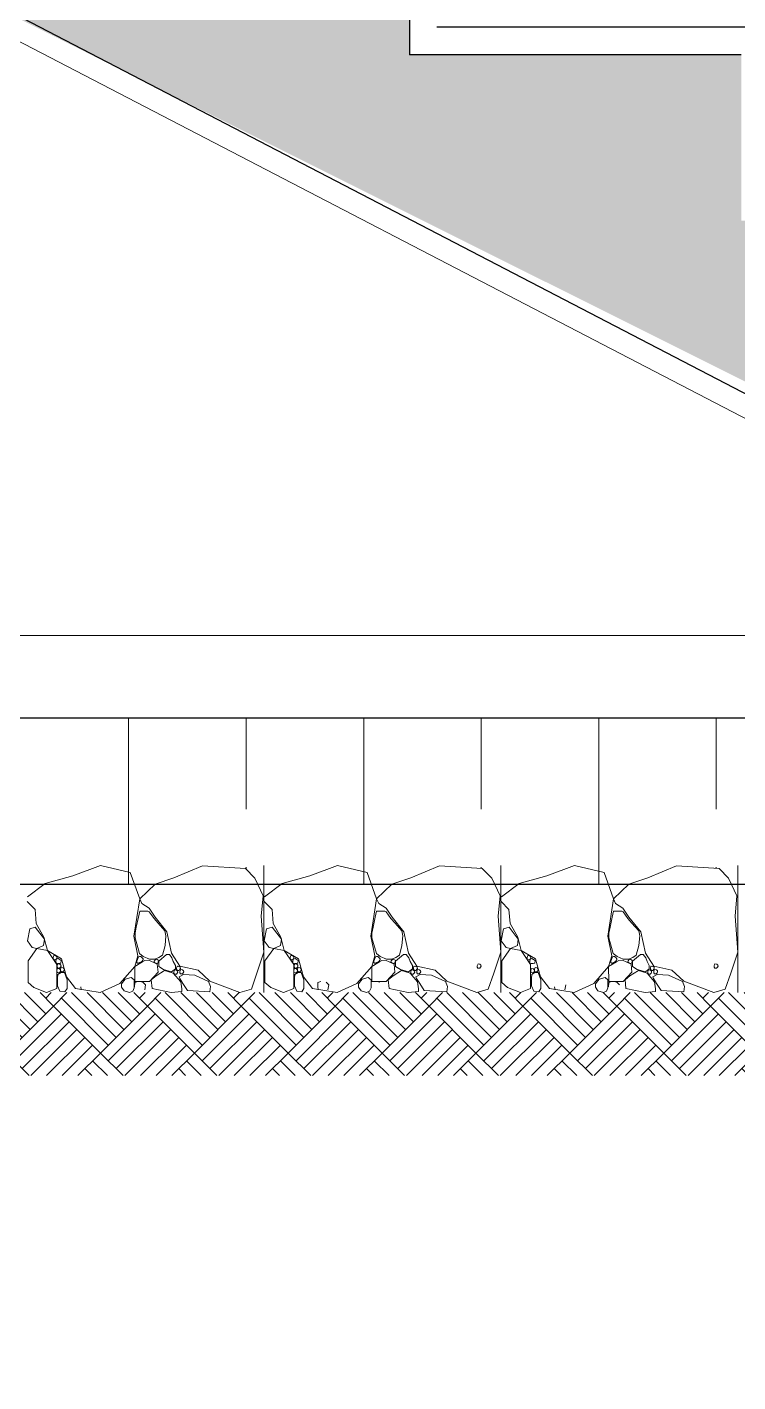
# Model space of a CAD drawing. Header units: millimetres. Extents: x -1932176 to 78768, y -1967 to 1266654.
# Drawn here: x -1855332.504 to -1855331.219, y 1151206.107 to 1151208.557 of the extents above; entities that cross this region are included whole.
import ezdxf

# ---------------------------------------------------------------- set-up
doc = ezdxf.new("R2010")
doc.units = ezdxf.units.MM
for name, color, linetype, lineweight in [('GROUND HATCH', 252, 'Continuous', 5), ('HATCH', 250, 'Continuous', 13), ('PLASTER', 252, 'Continuous', 15), ('section lines', 10, 'Continuous', 30)]:
    doc.layers.add(name, color=color, linetype=linetype, lineweight=lineweight)

msp = doc.modelspace()

# ---------------------------------------------------------------- hatches: boundary and pattern name
at = {"transparency": 33554582}
h = msp.add_hatch(dxfattribs=at)
h.set_pattern_fill('AR-CONC', color=256, scale=0.1)
h.set_pattern_definition([(50, (-1855395.7606, 1151185.0231), (0.71726, -0.062752), [0.075, -0.825]), (355, (-1855395.7606, 1151185.0231), (-0.1387513, 0.752192), [0.06, -0.66]), (100.45144, (-1855395.70085, 1151185.0179), (0.578509, 0.68944), [0.06374, -0.701142]), (46.1842, (-1855395.7606, 1151185.2231), (1.067241, -0.165519), [0.1125, -1.2375]), (96.6356, (-1855395.6717, 1151185.2093), (0.934662, 0.974119), [0.09561, -1.051714]), (351.1842, (-1855395.7606, 1151185.2231), (0.934662, 0.974119), [0.09, -0.99]), (21, (-1855395.6606, 1151185.1731), (0.596907, -0.402619), [0.075, -0.825]), (326, (-1855395.6606, 1151185.1731), (0.2433153, 0.72515), [0.06, -0.66]), (71.45144, (-1855395.6109, 1151185.1396), (0.8402224, 0.322531), [0.06374, -0.701142]), (37.5, (-1855395.76062, 1151185.02312), (0.01215986, 0.33289385), [0, -0.652, 0, -0.67, 0, -0.6625]), (7.5, (-1855395.76062, 1151185.02312), (0.2630695, 0.3944117), [0, -0.382, 0, -0.637, 0, -0.2525]), (327.5, (-1855395.98362, 1151185.02312), (0.5338224, -0.0225549), [0, -0.25, 0, -0.78, 0, -1.035]), (317.5, (-1855396.0836, 1151185.0231), (0.5831862, 0.100105), [0, -0.325, 0, -0.518, 0, -0.735])])
h.paths.add_polyline_path([(-1855329.41345, 1151231.30688), (-1855329.87345, 1151231.30688), (-1855329.87345, 1151230.10688), (-1855329.41345, 1151230.10688), (-1855329.41345, 1151231.00688), (-1855326.81345, 1151231.00688), (-1855326.81345, 1151230.10688), (-1855326.35345, 1151230.10688), (-1855326.35345, 1151231.00688)])
h.paths.add_polyline_path([(-1855334.81345, 1151228.30688), (-1855337.65708, 1151228.30688), (-1855337.65708, 1151227.13365), (-1855337.05648, 1151227.13366), (-1855337.05648, 1151228.0069), (-1855335.27345, 1151228.00688), (-1855335.27345, 1151228.01111), (-1855334.81345, 1151228.01111)])
h.paths.add_polyline_path([(-1855334.81345, 1151222.30688), (-1855337.65708, 1151222.30688), (-1855337.65708, 1151221.13365), (-1855337.05648, 1151221.13466), (-1855337.05648, 1151222.00789), (-1855335.27345, 1151222.00688), (-1855335.27345, 1151222.01728), (-1855334.81345, 1151221.77092)])
h.paths.add_polyline_path([(-1855333.61345, 1151221.70688), (-1855334.21345, 1151221.70688), (-1855334.21345, 1151222.00688), (-1855334.81345, 1151222.00688), (-1855334.81345, 1151221.70688), (-1855329.87345, 1151219.23688), (-1855329.87345, 1151218.10688), (-1855329.41345, 1151218.10688), (-1855329.41345, 1151219.00688), (-1855321.5808, 1151219.00688), (-1855321.5808, 1151219.30688), (-1855329.41345, 1151219.30688), (-1855329.41345, 1151219.60688), (-1855330.01345, 1151219.60688), (-1855330.01345, 1151219.90688), (-1855330.61345, 1151219.90688), (-1855330.61345, 1151220.20688), (-1855331.21345, 1151220.20688), (-1855331.21345, 1151220.50688), (-1855331.81345, 1151220.50688), (-1855331.81345, 1151220.80688), (-1855332.41345, 1151220.80688), (-1855332.41345, 1151221.10688), (-1855333.01345, 1151221.10688), (-1855333.01345, 1151221.40688), (-1855333.61345, 1151221.40688)])
h.paths.add_polyline_path([(-1855321.5808, 1151213.30688), (-1855329.41345, 1151213.30688), (-1855329.41345, 1151213.60688), (-1855330.01345, 1151213.60688), (-1855330.01345, 1151213.90688), (-1855330.61345, 1151213.90688), (-1855330.61345, 1151214.20688), (-1855331.21345, 1151214.20688), (-1855331.21345, 1151214.50688), (-1855331.81345, 1151214.50688), (-1855331.81345, 1151214.80688), (-1855332.41345, 1151214.80688), (-1855332.41345, 1151215.10688), (-1855333.01345, 1151215.10688), (-1855333.01345, 1151215.40688), (-1855333.61345, 1151215.40688), (-1855333.61345, 1151215.70688), (-1855334.21345, 1151215.70688), (-1855334.21345, 1151216.00688), (-1855334.81345, 1151216.00688), (-1855334.81345, 1151216.30688), (-1855337.65708, 1151216.30688), (-1855337.65708, 1151215.37094), (-1855337.05647, 1151215.37094), (-1855337.05647, 1151216.00688), (-1855335.27345, 1151216.00688), (-1855335.26599, 1151215.88423), (-1855334.80599, 1151215.88423), (-1855334.81345, 1151215.70688), (-1855331.05345, 1151213.82688), (-1855331.05345, 1151213.75688), (-1855330.77345, 1151213.75688), (-1855330.77345, 1151213.68688), (-1855329.87345, 1151213.23688), (-1855329.87345, 1151212.10688), (-1855329.41345, 1151212.10688), (-1855329.41345, 1151213.00688), (-1855321.5808, 1151213.00688)])
h.paths.add_polyline_path([(-1855330.79345, 1151213.75688), (-1855330.98804, 1151213.79417), (-1855331.03345, 1151213.81688), (-1855330.79345, 1151213.69688)], flags=17)
h.paths.add_polyline_path([(-1855329.41345, 1151207.30688), (-1855329.41345, 1151207.30688), (-1855329.41345, 1151207.60688), (-1855330.01345, 1151207.60688), (-1855330.01345, 1151207.90688), (-1855330.61345, 1151207.90688), (-1855330.61345, 1151208.20688), (-1855331.21345, 1151208.20688), (-1855331.21345, 1151208.50688), (-1855331.81345, 1151208.50688), (-1855331.81345, 1151208.80688), (-1855332.41345, 1151208.80688), (-1855332.41345, 1151209.10688), (-1855333.01345, 1151209.10688), (-1855333.01345, 1151209.40688), (-1855333.61345, 1151209.40688), (-1855333.61345, 1151209.70688), (-1855334.21345, 1151209.70688), (-1855334.21345, 1151210.00688), (-1855334.81345, 1151210.00688), (-1855334.81345, 1151210.30688), (-1855337.65708, 1151210.30688), (-1855337.65708, 1151209.37094), (-1855337.19708, 1151209.37094), (-1855337.19708, 1151210.00688), (-1855335.27345, 1151210.00688), (-1855335.11236, 1151209.92319), (-1855334.88048, 1151209.80272), (-1855334.79373, 1151209.70944), (-1855329.85373, 1151207.23944), (-1855329.87345, 1151206.40688), (-1855329.41345, 1151206.40688), (-1855329.41345, 1151207.00688), (-1855329.41345, 1151207.00688)])
h.paths.add_polyline_path([(-1855326.35345, 1151237.30688), (-1855337.65708, 1151237.30688), (-1855337.65708, 1151237.00688), (-1855337.65708, 1151236.10688), (-1855337.05648, 1151236.10688), (-1855337.05648, 1151237.00688), (-1855333.75526, 1151237.00688), (-1855333.66856, 1151237.00688), (-1855333.60526, 1151237.00688), (-1855333.37526, 1151237.00688), (-1855333.30257, 1151237.00688), (-1855333.22526, 1151237.00688), (-1855330.76268, 1151237.00688), (-1855329.75708, 1151237.00688), (-1855329.75708, 1151236.40688), (-1855329.15708, 1151236.40688), (-1855329.15708, 1151237.00688), (-1855326.81345, 1151237.00688), (-1855326.86043, 1151235.50688), (-1855326.40043, 1151235.50688), (-1855326.35345, 1151237.00688)])
h.paths.add_polyline_path([(-1855321.5808, 1151225.00688), (-1855321.5808, 1151225.30688), (-1855329.41345, 1151225.30688), (-1855329.41345, 1151225.60688), (-1855330.01345, 1151225.60688), (-1855330.01345, 1151225.90688), (-1855330.61345, 1151225.90688), (-1855330.61345, 1151226.20688), (-1855331.21345, 1151226.20688), (-1855331.21345, 1151226.50688), (-1855331.81345, 1151226.50688), (-1855331.81345, 1151226.80688), (-1855332.41345, 1151226.80688), (-1855332.41345, 1151227.10688), (-1855333.01345, 1151227.10688), (-1855333.01345, 1151227.40688), (-1855333.61345, 1151227.40688), (-1855333.61345, 1151227.70688), (-1855334.21345, 1151227.70688), (-1855334.21345, 1151228.00688), (-1855334.81345, 1151227.77092), (-1855329.87345, 1151225.23688), (-1855329.87345, 1151224.10688), (-1855329.41345, 1151224.10688), (-1855329.41345, 1151225.00688)])
at = {"layer": 'GROUND HATCH', "ltscale": 3, "transparency": 33554687}
h = msp.add_hatch(dxfattribs=at)
h.set_pattern_fill('AR-PARQ1', color=256, scale=0.01, angle=45)
h.set_pattern_definition([(135, (-1856329.90164, 1150928.38429), (-0.169705627, 1e-17), [0.12, -0.12]), (135, (-1856329.8875, 1150928.39843), (-0.169705627, 1e-17), [0.12, -0.12]), (135, (-1856329.87335, 1150928.41258), (-0.169705627, 1e-17), [0.12, -0.12]), (135, (-1856329.85921, 1150928.42672), (-0.169705627, 1e-17), [0.12, -0.12]), (135, (-1856329.84507, 1150928.44086), (-0.169705627, 1e-17), [0.12, -0.12]), (135, (-1856329.83093, 1150928.455), (-0.169705627, 1e-17), [0.12, -0.12]), (135, (-1856329.81678, 1150928.46914), (-0.169705627, 1e-17), [0.12, -0.12]), (45, (-1856329.98649, 1150928.46914), (0.169705627, -1e-17), [0.12, -0.12]), (45, (-1856330.00063, 1150928.48329), (0.169705627, -1e-17), [0.12, -0.12]), (45, (-1856330.01477, 1150928.49743), (0.169705627, -1e-17), [0.12, -0.12]), (45, (-1856330.02892, 1150928.51157), (0.169705627, -1e-17), [0.12, -0.12]), (45, (-1856330.04306, 1150928.52571), (0.169705627, -1e-17), [0.12, -0.12]), (45, (-1856330.0572, 1150928.53985), (0.169705627, -1e-17), [0.12, -0.12]), (45, (-1856330.07134, 1150928.554), (0.169705627, -1e-17), [0.12, -0.12])])
h.paths.add_polyline_path([(-1855333.03031, 1151206.6608), (-1855332.60197, 1151206.6608), (-1855332.17364, 1151206.6608), (-1855331.7453, 1151206.6608), (-1855331.31697, 1151206.6608), (-1855330.78612, 1151206.6608), (-1855330.78612, 1151206.8108), (-1855331.31697, 1151206.8108), (-1855331.7453, 1151206.8108), (-1855332.17364, 1151206.8108), (-1855332.60197, 1151206.8108), (-1855333.03031, 1151206.8108), (-1855333.98612, 1151206.81714), (-1855333.98612, 1151206.66714)])
at = {"layer": 'HATCH', "transparency": 33554582}
h = msp.add_hatch(dxfattribs=at)
h.set_pattern_fill('ANSI35', color=256, scale=1.7, angle=45)
h.set_pattern_definition([(90, (-1855419.87125, 1150986.77993), (-0.425, 8e-17), []), (90, (-1855419.65875, 1150986.99243), (-0.425, 8e-17), [0.53125, -0.10625, 0, -0.10625])])
h.paths.add_polyline_path([(-1855330.07635, 1151207.30688), (-1855337.65683, 1151207.30688), (-1855337.65683, 1151207.00688), (-1855337.19708, 1151207.00688), (-1855329.87345, 1151207.00688), (-1855329.87345, 1151207.20147)])
h.paths.add_polyline_path([(-1855337.65708, 1151206.40688), (-1855341.27928, 1151206.40688), (-1855341.27928, 1151206.10688), (-1855337.65708, 1151206.10688)])
h.paths.add_polyline_path([(-1855313.98647, 1151206.40688), (-1855313.98647, 1151206.10731)])

# ---------------------------------------------------------------- linework, layer by layer
at = {"layer": 'GROUND HATCH'}
for p, q in [((-1855332.07643, 1151206.8108), (-1855332.07643, 1151207.0408)), ((-1855332.07643, 1151206.8108), (-1855332.07643, 1151207.0408)), ((-1855332.07643, 1151206.8108), (-1855332.07643, 1151207.0408)), ((-1855331.6481, 1151206.8108), (-1855331.6481, 1151207.0408)), ((-1855331.6481, 1151206.8108), (-1855331.6481, 1151207.0408)), ((-1855331.6481, 1151206.8108), (-1855331.6481, 1151207.0408)), ((-1855331.21976, 1151206.8108), (-1855331.21976, 1151207.0408)), ((-1855331.21976, 1151206.8108), (-1855331.21976, 1151207.0408)), ((-1855331.21976, 1151206.8108), (-1855331.21976, 1151207.0408)), ((-1855332.30976, 1151206.82924), (-1855332.3044, 1151206.8307)), ((-1855332.3044, 1151206.8307), (-1855332.30043, 1151206.83088)), ((-1855332.30043, 1151206.83088), (-1855332.29522, 1151206.83005)), ((-1855332.29522, 1151206.83005), (-1855332.29028, 1151206.82477)), ((-1855331.97863, 1151206.82924), (-1855331.97326, 1151206.8307)), ((-1855331.96409, 1151206.83005), (-1855331.95915, 1151206.82477)), ((-1855331.87606, 1151206.8307), (-1855331.87209, 1151206.83088)), ((-1855331.87209, 1151206.83088), (-1855331.86689, 1151206.83005)), ((-1855331.45309, 1151206.82924), (-1855331.44773, 1151206.8307)), ((-1855331.44773, 1151206.8307), (-1855331.44376, 1151206.83088)), ((-1855331.44376, 1151206.83088), (-1855331.43855, 1151206.83005)), ((-1855331.43855, 1151206.83005), (-1855331.43361, 1151206.82477)), ((-1855332.40657, 1151206.81609), (-1855332.40745, 1151206.82109)), ((-1855332.31025, 1151206.82109), (-1855332.30976, 1151206.82924)), ((-1855332.29028, 1151206.82477), (-1855332.29176, 1151206.81602)), ((-1855331.97911, 1151206.82109), (-1855331.97863, 1151206.82924)), ((-1855331.97823, 1151206.81609), (-1855331.97911, 1151206.82109)), ((-1855331.95915, 1151206.82477), (-1855331.96062, 1151206.81602)), ((-1855331.5499, 1151206.81609), (-1855331.55078, 1151206.82109)), ((-1855331.53081, 1151206.82477), (-1855331.53229, 1151206.81602)), ((-1855331.45358, 1151206.82109), (-1855331.45309, 1151206.82924))]:
    msp.add_line(p, q, dxfattribs=at)
for points in [[(-1855332.50359, 1151206.98397), (-1855332.4718, 1151207.00804), (-1855332.4216, 1151207.02203), (-1855332.37156, 1151207.0408), (-1855332.318, 1151207.02813), (-1855332.30095, 1151206.98031), (-1855332.3115, 1151206.91303), (-1855332.3042, 1151206.87737), (-1855332.30988, 1151206.85791), (-1855332.33666, 1151206.82711), (-1855332.37222, 1151206.8108), (-1855332.41692, 1151206.81815), (-1855332.43328, 1151206.83912), (-1855332.44227, 1151206.87178), (-1855332.46789, 1151206.8871), (-1855332.47401, 1151206.91106), (-1855332.48812, 1151206.93597), (-1855332.49, 1151206.96087), (-1855332.50417, 1151206.97533)], [(-1855332.30095, 1151206.98031), (-1855332.27325, 1151207.00688), (-1855332.23907, 1151207.01826), (-1855332.18727, 1151207.0403), (-1855332.10992, 1151207.03512), (-1855332.09294, 1151207.01769), (-1855332.07785, 1151206.98612), (-1855332.08115, 1151206.94938), (-1855332.07643, 1151206.88416), (-1855332.08917, 1151206.84601), (-1855332.09907, 1151206.81727), (-1855332.11982, 1151206.8108), (-1855332.17406, 1151206.8314), (-1855332.19528, 1151206.85119), (-1855332.2283, 1151206.85873), (-1855332.24339, 1151206.88228), (-1855332.25188, 1151206.92091), (-1855332.2731, 1151206.94729), (-1855332.28395, 1151206.9633), (-1855332.29715, 1151206.97178), (-1855332.29715, 1151206.97178), (-1855332.30095, 1151206.98031)], [(-1855332.07526, 1151206.98397), (-1855332.04347, 1151207.00804), (-1855331.99326, 1151207.02203), (-1855331.94322, 1151207.0408), (-1855331.88966, 1151207.02813), (-1855331.87262, 1151206.98031), (-1855331.88317, 1151206.91303), (-1855331.87586, 1151206.87737), (-1855331.88155, 1151206.85791), (-1855331.90833, 1151206.82711), (-1855331.94389, 1151206.8108), (-1855331.98859, 1151206.81815), (-1855332.00494, 1151206.83912), (-1855332.01393, 1151206.87178), (-1855332.03956, 1151206.8871), (-1855332.04567, 1151206.91106), (-1855332.05979, 1151206.93597), (-1855332.06167, 1151206.96087), (-1855332.07584, 1151206.97533)], [(-1855331.87262, 1151206.98031), (-1855331.84491, 1151207.00688), (-1855331.81073, 1151207.01826), (-1855331.75893, 1151207.0403), (-1855331.68159, 1151207.03512), (-1855331.66461, 1151207.01769), (-1855331.64952, 1151206.98612), (-1855331.65282, 1151206.94938), (-1855331.6481, 1151206.88416), (-1855331.66083, 1151206.84601), (-1855331.67074, 1151206.81727), (-1855331.69149, 1151206.8108), (-1855331.74572, 1151206.8314), (-1855331.76695, 1151206.85119), (-1855331.79996, 1151206.85873), (-1855331.81505, 1151206.88228), (-1855331.82354, 1151206.92091), (-1855331.84476, 1151206.94729), (-1855331.85561, 1151206.9633), (-1855331.86882, 1151206.97178), (-1855331.86882, 1151206.97178), (-1855331.87262, 1151206.98031)], [(-1855331.64692, 1151206.98397), (-1855331.61513, 1151207.00804), (-1855331.56493, 1151207.02203), (-1855331.51489, 1151207.0408), (-1855331.46133, 1151207.02813), (-1855331.44428, 1151206.98031), (-1855331.45483, 1151206.91303), (-1855331.44753, 1151206.87737), (-1855331.45321, 1151206.85791), (-1855331.47999, 1151206.82711), (-1855331.51555, 1151206.8108), (-1855331.56025, 1151206.81815), (-1855331.57661, 1151206.83912), (-1855331.5856, 1151206.87178), (-1855331.61122, 1151206.8871), (-1855331.61734, 1151206.91106), (-1855331.63145, 1151206.93597), (-1855331.63333, 1151206.96087), (-1855331.6475, 1151206.97533)], [(-1855331.44428, 1151206.98031), (-1855331.41658, 1151207.00688), (-1855331.3824, 1151207.01826), (-1855331.3306, 1151207.0403), (-1855331.25325, 1151207.03512), (-1855331.23627, 1151207.01769), (-1855331.22118, 1151206.98612), (-1855331.22448, 1151206.94938), (-1855331.21976, 1151206.88416), (-1855331.2325, 1151206.84601), (-1855331.2424, 1151206.81727), (-1855331.26315, 1151206.8108), (-1855331.31739, 1151206.8314), (-1855331.33861, 1151206.85119), (-1855331.37163, 1151206.85873), (-1855331.38672, 1151206.88228), (-1855331.39521, 1151206.92091), (-1855331.41643, 1151206.94729), (-1855331.42728, 1151206.9633), (-1855331.44048, 1151206.97178), (-1855331.44048, 1151206.97178), (-1855331.44428, 1151206.98031)], [(-1855332.28605, 1151206.95793), (-1855332.30096, 1151206.95793), (-1855332.30331, 1151206.94735), (-1855332.30733, 1151206.9293), (-1855332.30941, 1151206.91826), (-1855332.30941, 1151206.90993), (-1855332.30141, 1151206.88163), (-1855332.29447, 1151206.87618), (-1855332.28333, 1151206.87152), (-1855332.27367, 1151206.87152), (-1855332.26628, 1151206.87447), (-1855332.2598, 1151206.87845), (-1855332.25513, 1151206.89582), (-1855332.25354, 1151206.91344), (-1855332.25536, 1151206.92235), (-1855332.26764, 1151206.93644), (-1855332.27498, 1151206.94486), (-1855332.28356, 1151206.9568), (-1855332.28605, 1151206.95793)], [(-1855331.85771, 1151206.95793), (-1855331.87262, 1151206.95793), (-1855331.87498, 1151206.94735), (-1855331.87899, 1151206.9293), (-1855331.88108, 1151206.91826), (-1855331.88108, 1151206.90993), (-1855331.87307, 1151206.88163), (-1855331.86614, 1151206.87618), (-1855331.855, 1151206.87152), (-1855331.84533, 1151206.87152), (-1855331.83794, 1151206.87447), (-1855331.83146, 1151206.87845), (-1855331.8268, 1151206.89582), (-1855331.82521, 1151206.91344), (-1855331.82702, 1151206.92235), (-1855331.8393, 1151206.93644), (-1855331.84664, 1151206.94486), (-1855331.85523, 1151206.9568), (-1855331.85771, 1151206.95793)], [(-1855331.42938, 1151206.95793), (-1855331.44429, 1151206.95793), (-1855331.44664, 1151206.94735), (-1855331.45066, 1151206.9293), (-1855331.45274, 1151206.91826), (-1855331.45274, 1151206.90993), (-1855331.44474, 1151206.88163), (-1855331.4378, 1151206.87618), (-1855331.42666, 1151206.87152), (-1855331.417, 1151206.87152), (-1855331.40961, 1151206.87447), (-1855331.40313, 1151206.87845), (-1855331.39846, 1151206.89582), (-1855331.39687, 1151206.91344), (-1855331.39869, 1151206.92235), (-1855331.41097, 1151206.93644), (-1855331.41831, 1151206.94486), (-1855331.42689, 1151206.9568), (-1855331.42938, 1151206.95793)], [(-1855332.49517, 1151206.89243), (-1855332.50404, 1151206.90459), (-1855332.49981, 1151206.92604), (-1855332.48976, 1151206.92903), (-1855332.4731, 1151206.90743), (-1855332.47485, 1151206.8961), (-1855332.48702, 1151206.8909), (-1855332.49517, 1151206.89243)], [(-1855332.06684, 1151206.89243), (-1855332.0757, 1151206.90459), (-1855332.07147, 1151206.92604), (-1855332.06143, 1151206.92903), (-1855332.04477, 1151206.90743), (-1855332.04652, 1151206.8961), (-1855332.05868, 1151206.8909), (-1855332.06684, 1151206.89243)], [(-1855331.6385, 1151206.89243), (-1855331.64737, 1151206.90459), (-1855331.64314, 1151206.92604), (-1855331.63309, 1151206.92903), (-1855331.61643, 1151206.90743), (-1855331.61818, 1151206.8961), (-1855331.63035, 1151206.8909), (-1855331.6385, 1151206.89243)], [(-1855332.45083, 1151206.86147), (-1855332.46789, 1151206.8871), (-1855332.48702, 1151206.8909), (-1855332.50278, 1151206.86852), (-1855332.50278, 1151206.82932), (-1855332.49246, 1151206.81982), (-1855332.46934, 1151206.8108), (-1855332.45083, 1151206.81838), (-1855332.45083, 1151206.86147)], [(-1855332.25239, 1151206.87987), (-1855332.26653, 1151206.868), (-1855332.26653, 1151206.85811), (-1855332.25805, 1151206.85275), (-1855332.24334, 1151206.84822), (-1855332.23627, 1151206.85359), (-1855332.23627, 1151206.85981), (-1855332.24023, 1151206.86715), (-1855332.24277, 1151206.87365), (-1855332.24728, 1151206.88005), (-1855332.25217, 1151206.88005)], [(-1855332.0225, 1151206.86147), (-1855332.03956, 1151206.8871), (-1855332.05868, 1151206.8909), (-1855332.07445, 1151206.86852), (-1855332.07445, 1151206.82932), (-1855332.06412, 1151206.81982), (-1855332.041, 1151206.8108), (-1855332.0225, 1151206.81838), (-1855332.0225, 1151206.86147)], [(-1855331.82406, 1151206.87987), (-1855331.8382, 1151206.868), (-1855331.8382, 1151206.85811), (-1855331.82971, 1151206.85275), (-1855331.815, 1151206.84822), (-1855331.80793, 1151206.85359), (-1855331.80793, 1151206.85981), (-1855331.81189, 1151206.86715), (-1855331.81444, 1151206.87365), (-1855331.81895, 1151206.88005), (-1855331.82383, 1151206.88005)], [(-1855331.59416, 1151206.86147), (-1855331.61122, 1151206.8871), (-1855331.63035, 1151206.8909), (-1855331.64611, 1151206.86852), (-1855331.64611, 1151206.82932), (-1855331.63579, 1151206.81982), (-1855331.61267, 1151206.8108), (-1855331.59416, 1151206.81838), (-1855331.59416, 1151206.86147)], [(-1855331.39572, 1151206.87987), (-1855331.40986, 1151206.868), (-1855331.40986, 1151206.85811), (-1855331.40138, 1151206.85275), (-1855331.38667, 1151206.84822), (-1855331.3796, 1151206.85359), (-1855331.3796, 1151206.85981), (-1855331.38356, 1151206.86715), (-1855331.3861, 1151206.87365), (-1855331.39061, 1151206.88005), (-1855331.3955, 1151206.88005)], [(-1855332.45591, 1151206.87793), (-1855332.45247, 1151206.87736), (-1855332.45084, 1151206.87562), (-1855332.45039, 1151206.87358), (-1855332.45118, 1151206.87214), (-1855332.45285, 1151206.87007), (-1855332.45429, 1151206.87007), (-1855332.45622, 1151206.87048), (-1855332.4572, 1151206.87196), (-1855332.4572, 1151206.87453), (-1855332.45648, 1151206.87683), (-1855332.45591, 1151206.87793)], [(-1855332.45129, 1151206.87134), (-1855332.44841, 1151206.87266), (-1855332.44261, 1151206.86922), (-1855332.44353, 1151206.86436), (-1855332.44646, 1151206.86335), (-1855332.44823, 1151206.86348), (-1855332.44966, 1151206.86348), (-1855332.45159, 1151206.8639), (-1855332.45258, 1151206.86537), (-1855332.45258, 1151206.86794), (-1855332.45186, 1151206.87025), (-1855332.45129, 1151206.87134)], [(-1855332.4494, 1151206.85447), (-1855332.44595, 1151206.85391), (-1855332.44433, 1151206.85217), (-1855332.44387, 1151206.85013), (-1855332.44467, 1151206.84869), (-1855332.44633, 1151206.84661), (-1855332.44777, 1151206.84661), (-1855332.4497, 1151206.84703), (-1855332.45068, 1151206.8485), (-1855332.45068, 1151206.85107), (-1855332.44996, 1151206.85338), (-1855332.4494, 1151206.85447)], [(-1855332.44872, 1151206.86278), (-1855332.44527, 1151206.86222), (-1855332.44365, 1151206.86048), (-1855332.44319, 1151206.85844), (-1855332.44399, 1151206.857), (-1855332.44565, 1151206.85492), (-1855332.44709, 1151206.85492), (-1855332.44902, 1151206.85534), (-1855332.45001, 1151206.85681), (-1855332.45001, 1151206.85938), (-1855332.44929, 1151206.86169), (-1855332.44872, 1151206.86278)], [(-1855332.44269, 1151206.85634), (-1855332.43924, 1151206.85577), (-1855332.43762, 1151206.85403), (-1855332.43716, 1151206.85199), (-1855332.43796, 1151206.85055), (-1855332.43962, 1151206.84848), (-1855332.44106, 1151206.84848), (-1855332.44299, 1151206.84889), (-1855332.44397, 1151206.85036), (-1855332.44397, 1151206.85294), (-1855332.44325, 1151206.85524), (-1855332.44269, 1151206.85634)], [(-1855332.29567, 1151206.86653), (-1855332.30988, 1151206.85791), (-1855332.30948, 1151206.83122), (-1855332.29973, 1151206.83122), (-1855332.28347, 1151206.83122), (-1855332.26773, 1151206.84787), (-1855332.26937, 1151206.86259), (-1855332.28466, 1151206.86941), (-1855332.29137, 1151206.86914), (-1855332.29567, 1151206.86653)], [(-1855332.3028, 1151206.87564), (-1855332.3047, 1151206.8709), (-1855332.306, 1151206.86764), (-1855332.306, 1151206.86529), (-1855332.30365, 1151206.86377), (-1855332.30071, 1151206.86539), (-1855332.29717, 1151206.86733), (-1855332.29481, 1151206.87042), (-1855332.29481, 1151206.87213), (-1855332.29709, 1151206.87431), (-1855332.29899, 1151206.87613), (-1855332.30128, 1151206.87613), (-1855332.3028, 1151206.87564)], [(-1855332.27242, 1151206.87084), (-1855332.27436, 1151206.86833), (-1855332.27525, 1151206.86651), (-1855332.27391, 1151206.86558), (-1855332.27267, 1151206.8647), (-1855332.2695, 1151206.8636), (-1855332.26782, 1151206.86498), (-1855332.26723, 1151206.86661), (-1855332.26699, 1151206.86857), (-1855332.26768, 1151206.8695), (-1855332.26963, 1151206.87089), (-1855332.27109, 1151206.87119), (-1855332.27242, 1151206.87084)], [(-1855332.23283, 1151206.85895), (-1855332.22939, 1151206.85838), (-1855332.22776, 1151206.85664), (-1855332.22731, 1151206.8546), (-1855332.2281, 1151206.85316), (-1855332.22977, 1151206.85108), (-1855332.23121, 1151206.85108), (-1855332.23314, 1151206.8515), (-1855332.23412, 1151206.85297), (-1855332.23412, 1151206.85554), (-1855332.2334, 1151206.85785), (-1855332.23283, 1151206.85895)], [(-1855332.02758, 1151206.87793), (-1855332.02413, 1151206.87736), (-1855332.02251, 1151206.87562), (-1855332.02205, 1151206.87358), (-1855332.02285, 1151206.87214), (-1855332.02451, 1151206.87007), (-1855332.02595, 1151206.87007), (-1855332.02788, 1151206.87048), (-1855332.02887, 1151206.87196), (-1855332.02887, 1151206.87453), (-1855332.02815, 1151206.87683), (-1855332.02758, 1151206.87793)], [(-1855332.02296, 1151206.87134), (-1855332.02007, 1151206.87266), (-1855332.01428, 1151206.86922), (-1855332.0152, 1151206.86436), (-1855332.01813, 1151206.86335), (-1855332.01989, 1151206.86348), (-1855332.02133, 1151206.86348), (-1855332.02326, 1151206.8639), (-1855332.02424, 1151206.86537), (-1855332.02424, 1151206.86794), (-1855332.02352, 1151206.87025), (-1855332.02296, 1151206.87134)], [(-1855332.02106, 1151206.85447), (-1855332.01762, 1151206.85391), (-1855332.01599, 1151206.85217), (-1855332.01554, 1151206.85013), (-1855332.01633, 1151206.84869), (-1855332.018, 1151206.84661), (-1855332.01943, 1151206.84661), (-1855332.02137, 1151206.84703), (-1855332.02235, 1151206.8485), (-1855332.02235, 1151206.85107), (-1855332.02163, 1151206.85338), (-1855332.02106, 1151206.85447)], [(-1855332.02038, 1151206.86278), (-1855332.01694, 1151206.86222), (-1855332.01531, 1151206.86048), (-1855332.01486, 1151206.85844), (-1855332.01565, 1151206.857), (-1855332.01732, 1151206.85492), (-1855332.01876, 1151206.85492), (-1855332.02069, 1151206.85534), (-1855332.02167, 1151206.85681), (-1855332.02167, 1151206.85938), (-1855332.02095, 1151206.86169), (-1855332.02038, 1151206.86278)], [(-1855332.01435, 1151206.85634), (-1855332.01091, 1151206.85577), (-1855332.00928, 1151206.85403), (-1855332.00883, 1151206.85199), (-1855332.00962, 1151206.85055), (-1855332.01129, 1151206.84848), (-1855332.01272, 1151206.84848), (-1855332.01465, 1151206.84889), (-1855332.01564, 1151206.85036), (-1855332.01564, 1151206.85294), (-1855332.01492, 1151206.85524), (-1855332.01435, 1151206.85634)], [(-1855331.86733, 1151206.86653), (-1855331.88155, 1151206.85791), (-1855331.88115, 1151206.83122), (-1855331.8714, 1151206.83122), (-1855331.85514, 1151206.83122), (-1855331.8394, 1151206.84787), (-1855331.84104, 1151206.86259), (-1855331.85632, 1151206.86941), (-1855331.86303, 1151206.86914), (-1855331.86733, 1151206.86653)], [(-1855331.87446, 1151206.87564), (-1855331.87636, 1151206.8709), (-1855331.87767, 1151206.86764), (-1855331.87767, 1151206.86529), (-1855331.87532, 1151206.86377), (-1855331.87237, 1151206.86539), (-1855331.86883, 1151206.86733), (-1855331.86648, 1151206.87042), (-1855331.86648, 1151206.87213), (-1855331.86876, 1151206.87431), (-1855331.87066, 1151206.87613), (-1855331.87294, 1151206.87613), (-1855331.87446, 1151206.87564)], [(-1855331.84409, 1151206.87084), (-1855331.84602, 1151206.86833), (-1855331.84691, 1151206.86651), (-1855331.84558, 1151206.86558), (-1855331.84433, 1151206.8647), (-1855331.84116, 1151206.8636), (-1855331.83948, 1151206.86498), (-1855331.8389, 1151206.86661), (-1855331.83866, 1151206.86857), (-1855331.83935, 1151206.8695), (-1855331.84129, 1151206.87089), (-1855331.84276, 1151206.87119), (-1855331.84409, 1151206.87084)], [(-1855331.8045, 1151206.85895), (-1855331.80106, 1151206.85838), (-1855331.79943, 1151206.85664), (-1855331.79897, 1151206.8546), (-1855331.79977, 1151206.85316), (-1855331.80143, 1151206.85108), (-1855331.80287, 1151206.85108), (-1855331.8048, 1151206.8515), (-1855331.80579, 1151206.85297), (-1855331.80579, 1151206.85554), (-1855331.80507, 1151206.85785), (-1855331.8045, 1151206.85895)], [(-1855331.68925, 1151206.86278), (-1855331.68581, 1151206.86222), (-1855331.68418, 1151206.86048), (-1855331.68373, 1151206.85844), (-1855331.68452, 1151206.857), (-1855331.68619, 1151206.85492), (-1855331.68762, 1151206.85492), (-1855331.68955, 1151206.85534), (-1855331.69054, 1151206.85681), (-1855331.69054, 1151206.85938), (-1855331.68982, 1151206.86169), (-1855331.68925, 1151206.86278)], [(-1855331.59924, 1151206.87793), (-1855331.5958, 1151206.87736), (-1855331.59417, 1151206.87562), (-1855331.59372, 1151206.87358), (-1855331.59451, 1151206.87214), (-1855331.59618, 1151206.87007), (-1855331.59762, 1151206.87007), (-1855331.59955, 1151206.87048), (-1855331.60053, 1151206.87196), (-1855331.60053, 1151206.87453), (-1855331.59981, 1151206.87683), (-1855331.59924, 1151206.87793)], [(-1855331.59462, 1151206.87134), (-1855331.59174, 1151206.87266), (-1855331.58594, 1151206.86922), (-1855331.58686, 1151206.86436), (-1855331.58979, 1151206.86335), (-1855331.59156, 1151206.86348), (-1855331.59299, 1151206.86348), (-1855331.59492, 1151206.8639), (-1855331.59591, 1151206.86537), (-1855331.59591, 1151206.86794), (-1855331.59519, 1151206.87025), (-1855331.59462, 1151206.87134)], [(-1855331.59273, 1151206.85447), (-1855331.58928, 1151206.85391), (-1855331.58766, 1151206.85217), (-1855331.5872, 1151206.85013), (-1855331.588, 1151206.84869), (-1855331.58966, 1151206.84661), (-1855331.5911, 1151206.84661), (-1855331.59303, 1151206.84703), (-1855331.59401, 1151206.8485), (-1855331.59401, 1151206.85107), (-1855331.59329, 1151206.85338), (-1855331.59273, 1151206.85447)], [(-1855331.58602, 1151206.85634), (-1855331.58257, 1151206.85577), (-1855331.58095, 1151206.85403), (-1855331.58049, 1151206.85199), (-1855331.58129, 1151206.85055), (-1855331.58295, 1151206.84848), (-1855331.58439, 1151206.84848), (-1855331.58632, 1151206.84889), (-1855331.5873, 1151206.85036), (-1855331.5873, 1151206.85294), (-1855331.58658, 1151206.85524), (-1855331.58602, 1151206.85634)], [(-1855331.439, 1151206.86653), (-1855331.45321, 1151206.85791), (-1855331.45281, 1151206.83122), (-1855331.44306, 1151206.83122), (-1855331.4268, 1151206.83122), (-1855331.41106, 1151206.84787), (-1855331.4127, 1151206.86259), (-1855331.42799, 1151206.86941), (-1855331.43469, 1151206.86914), (-1855331.439, 1151206.86653)], [(-1855331.44613, 1151206.87564), (-1855331.44803, 1151206.8709), (-1855331.44933, 1151206.86764), (-1855331.44933, 1151206.86529), (-1855331.44698, 1151206.86377), (-1855331.44404, 1151206.86539), (-1855331.4405, 1151206.86733), (-1855331.43814, 1151206.87042), (-1855331.43814, 1151206.87213), (-1855331.44042, 1151206.87431), (-1855331.44232, 1151206.87613), (-1855331.44461, 1151206.87613), (-1855331.44613, 1151206.87564)], [(-1855331.41575, 1151206.87084), (-1855331.41769, 1151206.86833), (-1855331.41858, 1151206.86651), (-1855331.41724, 1151206.86558), (-1855331.416, 1151206.8647), (-1855331.41282, 1151206.8636), (-1855331.41115, 1151206.86498), (-1855331.41056, 1151206.86661), (-1855331.41032, 1151206.86857), (-1855331.41101, 1151206.8695), (-1855331.41296, 1151206.87089), (-1855331.41442, 1151206.87119), (-1855331.41575, 1151206.87084)], [(-1855331.37616, 1151206.85895), (-1855331.37272, 1151206.85838), (-1855331.37109, 1151206.85664), (-1855331.37064, 1151206.8546), (-1855331.37143, 1151206.85316), (-1855331.3731, 1151206.85108), (-1855331.37454, 1151206.85108), (-1855331.37647, 1151206.8515), (-1855331.37745, 1151206.85297), (-1855331.37745, 1151206.85554), (-1855331.37673, 1151206.85785), (-1855331.37616, 1151206.85895)], [(-1855331.26092, 1151206.86278), (-1855331.25747, 1151206.86222), (-1855331.25584, 1151206.86048), (-1855331.25539, 1151206.85844), (-1855331.25619, 1151206.857), (-1855331.25785, 1151206.85492), (-1855331.25929, 1151206.85492), (-1855331.26122, 1151206.85534), (-1855331.2622, 1151206.85681), (-1855331.2622, 1151206.85938), (-1855331.26148, 1151206.86169), (-1855331.26092, 1151206.86278)], [(-1855332.44878, 1151206.84341), (-1855332.44298, 1151206.84697), (-1855332.43706, 1151206.84697), (-1855332.43234, 1151206.83391), (-1855332.43234, 1151206.81822), (-1855332.43618, 1151206.81253), (-1855332.44528, 1151206.81373), (-1855332.44956, 1151206.82304), (-1855332.44956, 1151206.83683), (-1855332.44878, 1151206.84341)], [(-1855332.32694, 1151206.83548), (-1855332.31627, 1151206.83836), (-1855332.31099, 1151206.83404), (-1855332.31099, 1151206.81963), (-1855332.31354, 1151206.81322), (-1855332.3193, 1151206.81096), (-1855332.32911, 1151206.81435), (-1855332.33357, 1151206.82091), (-1855332.33357, 1151206.82668), (-1855332.32694, 1151206.83548)], [(-1855332.27131, 1151206.84143), (-1855332.25585, 1151206.85108), (-1855332.24026, 1151206.84613), (-1855332.22685, 1151206.83051), (-1855332.22496, 1151206.81777), (-1855332.22496, 1151206.8126), (-1855332.24395, 1151206.8108), (-1855332.27846, 1151206.81806), (-1855332.27991, 1151206.83384), (-1855332.27991, 1151206.83384), (-1855332.27131, 1151206.84143)], [(-1855332.23766, 1151206.85193), (-1855332.23422, 1151206.85136), (-1855332.23259, 1151206.84962), (-1855332.23213, 1151206.84758), (-1855332.23293, 1151206.84614), (-1855332.23459, 1151206.84407), (-1855332.23603, 1151206.84407), (-1855332.23796, 1151206.84448), (-1855332.23895, 1151206.84596), (-1855332.23895, 1151206.84853), (-1855332.23823, 1151206.85083), (-1855332.23766, 1151206.85193)], [(-1855332.22986, 1151206.83938), (-1855332.22196, 1151206.84344), (-1855332.20152, 1151206.84263), (-1855332.17644, 1151206.83103), (-1855332.1727, 1151206.82194), (-1855332.17405, 1151206.8122), (-1855332.21473, 1151206.8145), (-1855332.22302, 1151206.82754), (-1855332.22866, 1151206.83644), (-1855332.22986, 1151206.83938)], [(-1855332.2268, 1151206.8525), (-1855332.22336, 1151206.85193), (-1855332.22173, 1151206.85019), (-1855332.22128, 1151206.84815), (-1855332.22207, 1151206.84672), (-1855332.22374, 1151206.84464), (-1855332.22518, 1151206.84464), (-1855332.22711, 1151206.84505), (-1855332.22809, 1151206.84653), (-1855332.22809, 1151206.8491), (-1855332.22737, 1151206.8514), (-1855332.2268, 1151206.8525)], [(-1855332.02045, 1151206.84341), (-1855332.01464, 1151206.84697), (-1855332.00873, 1151206.84697), (-1855332.00401, 1151206.83391), (-1855332.00401, 1151206.81822), (-1855332.00785, 1151206.81253), (-1855332.01695, 1151206.81373), (-1855332.02122, 1151206.82304), (-1855332.02122, 1151206.83683), (-1855332.02045, 1151206.84341)], [(-1855331.89861, 1151206.83548), (-1855331.88793, 1151206.83836), (-1855331.88265, 1151206.83404), (-1855331.88265, 1151206.81963), (-1855331.88521, 1151206.81322), (-1855331.89096, 1151206.81096), (-1855331.90077, 1151206.81435), (-1855331.90524, 1151206.82091), (-1855331.90524, 1151206.82668), (-1855331.89861, 1151206.83548)], [(-1855331.84298, 1151206.84143), (-1855331.82751, 1151206.85108), (-1855331.81192, 1151206.84613), (-1855331.79851, 1151206.83051), (-1855331.79663, 1151206.81777), (-1855331.79663, 1151206.8126), (-1855331.81562, 1151206.8108), (-1855331.85012, 1151206.81806), (-1855331.85157, 1151206.83384), (-1855331.85157, 1151206.83384), (-1855331.84298, 1151206.84143)], [(-1855331.80933, 1151206.85193), (-1855331.80588, 1151206.85136), (-1855331.80425, 1151206.84962), (-1855331.8038, 1151206.84758), (-1855331.80459, 1151206.84614), (-1855331.80626, 1151206.84407), (-1855331.8077, 1151206.84407), (-1855331.80963, 1151206.84448), (-1855331.81061, 1151206.84596), (-1855331.81061, 1151206.84853), (-1855331.80989, 1151206.85083), (-1855331.80933, 1151206.85193)], [(-1855331.80152, 1151206.83938), (-1855331.79363, 1151206.84344), (-1855331.77318, 1151206.84263), (-1855331.7481, 1151206.83103), (-1855331.74436, 1151206.82194), (-1855331.74571, 1151206.8122), (-1855331.78639, 1151206.8145), (-1855331.79468, 1151206.82754), (-1855331.80033, 1151206.83644), (-1855331.80152, 1151206.83938)], [(-1855331.79847, 1151206.8525), (-1855331.79502, 1151206.85193), (-1855331.7934, 1151206.85019), (-1855331.79294, 1151206.84815), (-1855331.79374, 1151206.84672), (-1855331.7954, 1151206.84464), (-1855331.79684, 1151206.84464), (-1855331.79877, 1151206.84505), (-1855331.79975, 1151206.84653), (-1855331.79975, 1151206.8491), (-1855331.79904, 1151206.8514), (-1855331.79847, 1151206.8525)], [(-1855331.59211, 1151206.84341), (-1855331.58631, 1151206.84697), (-1855331.58039, 1151206.84697), (-1855331.57567, 1151206.83391), (-1855331.57567, 1151206.81822), (-1855331.57951, 1151206.81253), (-1855331.58861, 1151206.81373), (-1855331.59289, 1151206.82304), (-1855331.59289, 1151206.83683), (-1855331.59211, 1151206.84341)], [(-1855331.47027, 1151206.83548), (-1855331.45959, 1151206.83836), (-1855331.45432, 1151206.83404), (-1855331.45432, 1151206.81963), (-1855331.45687, 1151206.81322), (-1855331.46263, 1151206.81096), (-1855331.47244, 1151206.81435), (-1855331.4769, 1151206.82091), (-1855331.4769, 1151206.82668), (-1855331.47027, 1151206.83548)], [(-1855331.41464, 1151206.84143), (-1855331.39918, 1151206.85108), (-1855331.38359, 1151206.84613), (-1855331.37018, 1151206.83051), (-1855331.36829, 1151206.81777), (-1855331.36829, 1151206.8126), (-1855331.38728, 1151206.8108), (-1855331.42179, 1151206.81806), (-1855331.42324, 1151206.83384), (-1855331.42324, 1151206.83384), (-1855331.41464, 1151206.84143)], [(-1855331.38099, 1151206.85193), (-1855331.37755, 1151206.85136), (-1855331.37592, 1151206.84962), (-1855331.37546, 1151206.84758), (-1855331.37626, 1151206.84614), (-1855331.37792, 1151206.84407), (-1855331.37936, 1151206.84407), (-1855331.38129, 1151206.84448), (-1855331.38228, 1151206.84596), (-1855331.38228, 1151206.84853), (-1855331.38156, 1151206.85083), (-1855331.38099, 1151206.85193)], [(-1855331.37319, 1151206.83938), (-1855331.36529, 1151206.84344), (-1855331.34485, 1151206.84263), (-1855331.31977, 1151206.83103), (-1855331.31603, 1151206.82194), (-1855331.31738, 1151206.8122), (-1855331.35806, 1151206.8145), (-1855331.36635, 1151206.82754), (-1855331.37199, 1151206.83644), (-1855331.37319, 1151206.83938)], [(-1855331.37013, 1151206.8525), (-1855331.36669, 1151206.85193), (-1855331.36506, 1151206.85019), (-1855331.36461, 1151206.84815), (-1855331.3654, 1151206.84672), (-1855331.36707, 1151206.84464), (-1855331.36851, 1151206.84464), (-1855331.37044, 1151206.84505), (-1855331.37142, 1151206.84653), (-1855331.37142, 1151206.8491), (-1855331.3707, 1151206.8514), (-1855331.37013, 1151206.8525)]]:
    msp.add_lwpolyline(points, dxfattribs=at)
at = {"layer": 'PLASTER'}
for p, q in [((-1855330.16312, 1151207.30688), (-1855335.29189, 1151209.97138)), ((-1855330.45184, 1151207.45688), (-1855337.19708, 1151207.45688))]:
    msp.add_line(p, q, dxfattribs=at)
at = {"layer": 'section lines'}
for p, q in [((-1855329.87345, 1151207.20147), (-1855335.27345, 1151210.00688)), ((-1855331.81345, 1151208.80688), (-1855331.81345, 1151208.50688)), ((-1855331.16348, 1151208.55688), (-1855331.76345, 1151208.55688)), ((-1855331.21345, 1151208.50688), (-1855331.81345, 1151208.50688)), ((-1855330.07635, 1151207.30688), (-1855337.65683, 1151207.30688)), ((-1855337.21226, 1151207.00688), (-1855329.87345, 1151207.00688))]:
    msp.add_line(p, q, dxfattribs=at)

doc.saveas('drawing.dxf')
